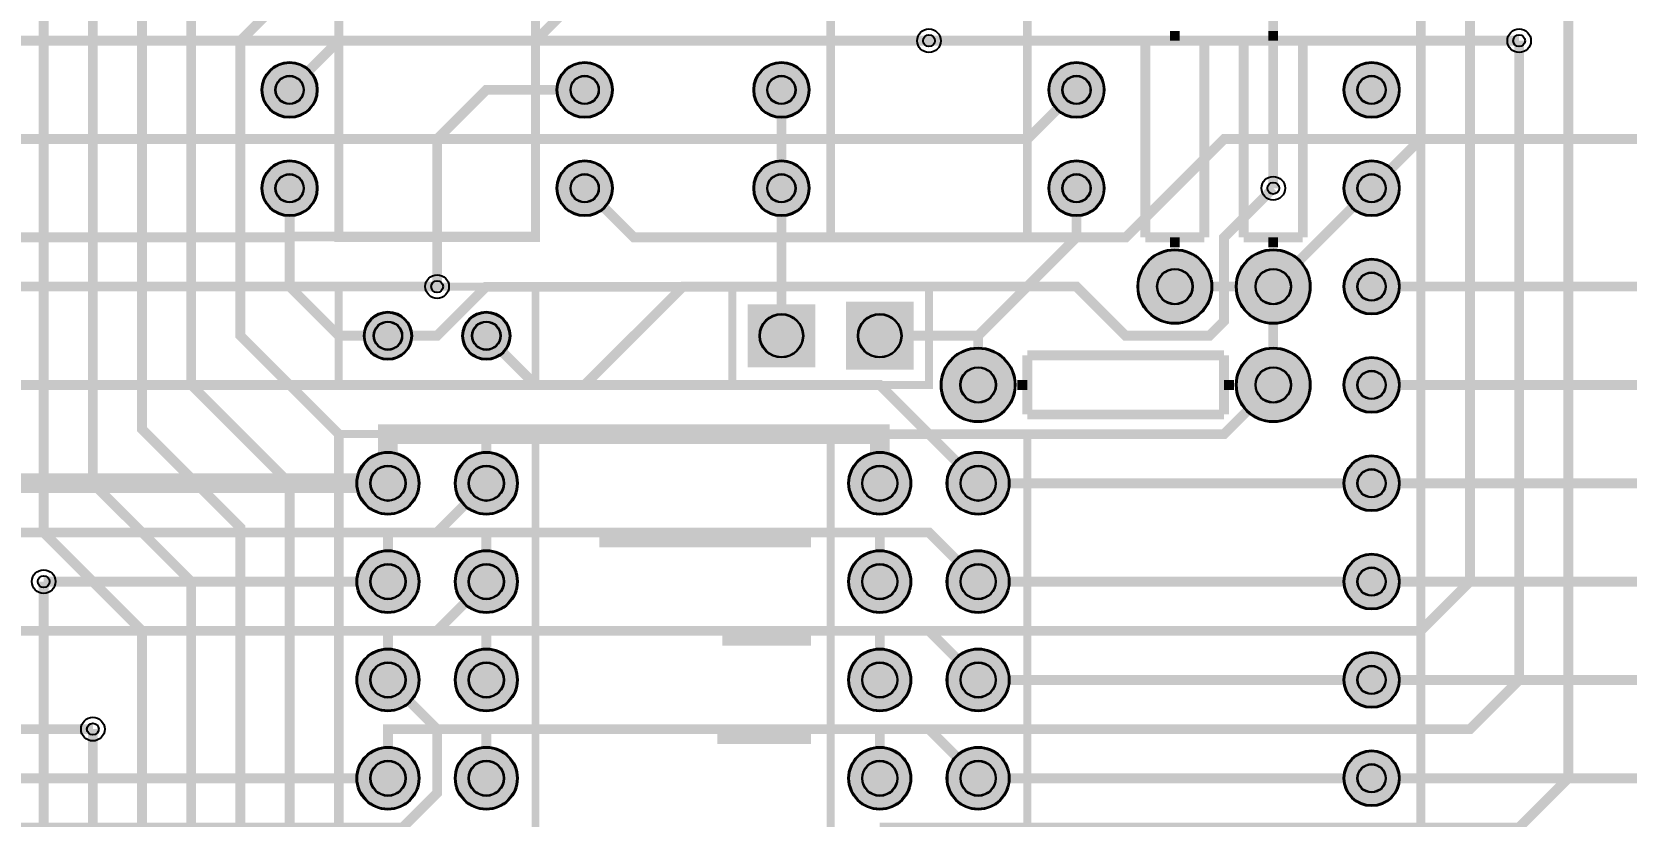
# Model space of a CAD drawing. Header units: millimetres. Extents: x 0 to 244, y -1 to 136.
# Drawn here: x 50.5 to 91.66, y 66.33 to 86.59 of the extents above; entities that cross this region are included whole.
import ezdxf

# ---------------------------------------------------------------- set-up
doc = ezdxf.new("R2010")
doc.units = ezdxf.units.MM
for name, color, linetype, true_color in [('BottomLayer', 7, 'Continuous', 0x0000ff), ('BottomSolderMaskLayer', 7, 'Continuous', 0xaa00ff), ('Hole', 7, 'Continuous', 0x222222), ('Multi-Layer', 7, 'Continuous', 0xc0c0c0), ('TopLayer', 7, 'Continuous', 0xff0000), ('TopSilkLayer', 7, 'Continuous', 0xffcc00), ('TopSolderMaskLayer', 7, 'Continuous', 0x800080)]:
    doc.layers.add(name, color=color, linetype=linetype, true_color=true_color)

msp = doc.modelspace()

# ---------------------------------------------------------------- hatches: boundary and pattern name
at = {"layer": 'BottomSolderMaskLayer'}
for points in [[(56.426, 85.09, 1), (57.874, 85.09, 1)], [(64.046, 85.09, 1), (65.494, 85.09, 1)], [(69.126, 85.09, 1), (70.574, 85.09, 1)], [(76.746, 85.09, 1), (78.194, 85.09, 1)], [(84.366, 85.09, 1), (85.814, 85.09, 1)], [(56.426, 82.55, 1), (57.874, 82.55, 1)], [(64.046, 82.55, 1), (65.494, 82.55, 1)], [(69.126, 82.55, 1), (70.574, 82.55, 1)], [(76.746, 82.55, 1), (78.194, 82.55, 1)], [(84.366, 82.55, 1), (85.814, 82.55, 1)], [(79.045, 80.01, 1), (80.975, 80.01, 1)], [(81.585, 80.01, 1), (83.515, 80.01, 1)], [(84.366, 80.01, 1), (85.814, 80.01, 1)], [(68.975, 79.553), (70.726, 79.553), (70.726, 77.927), (68.975, 77.927)], [(71.515, 79.616), (73.266, 79.616), (73.266, 77.865), (71.515, 77.865)], [(59.068, 78.74, 1), (60.312, 78.74, 1)], [(61.608, 78.74, 1), (62.852, 78.74, 1)], [(73.965, 77.47, 1), (75.895, 77.47, 1)], [(81.585, 77.47, 1), (83.515, 77.47, 1)], [(84.366, 77.47, 1), (85.814, 77.47, 1)], [(58.877, 74.93, 1), (60.503, 74.93, 1)], [(61.417, 74.93, 1), (63.043, 74.93, 1)], [(71.577, 74.93, 1), (73.203, 74.93, 1)], [(74.117, 74.93, 1), (75.743, 74.93, 1)], [(84.366, 74.93, 1), (85.814, 74.93, 1)], [(58.877, 72.39, 1), (60.503, 72.39, 1)], [(61.417, 72.39, 1), (63.043, 72.39, 1)], [(71.577, 72.39, 1), (73.203, 72.39, 1)], [(74.117, 72.39, 1), (75.743, 72.39, 1)], [(84.366, 72.39, 1), (85.814, 72.39, 1)], [(58.877, 69.85, 1), (60.503, 69.85, 1)], [(61.417, 69.85, 1), (63.043, 69.85, 1)], [(71.577, 69.85, 1), (73.203, 69.85, 1)], [(74.117, 69.85, 1), (75.743, 69.85, 1)], [(84.366, 69.85, 1), (85.814, 69.85, 1)], [(58.877, 67.31, 1), (60.503, 67.31, 1)], [(61.417, 67.31, 1), (63.043, 67.31, 1)], [(71.577, 67.31, 1), (73.203, 67.31, 1)], [(74.117, 67.31, 1), (75.743, 67.31, 1)], [(84.366, 67.31, 1), (85.814, 67.31, 1)]]:
    msp.add_hatch(color=256, dxfattribs=at).paths.add_polyline_path(points)
at = {"layer": 'Multi-Layer'}
for points in [[(56.452, 85.09, 1), (57.849, 85.09, 1)], [(64.072, 85.09, 1), (65.469, 85.09, 1)], [(69.152, 85.09, 1), (70.549, 85.09, 1)], [(76.772, 85.09, 1), (78.169, 85.09, 1)], [(84.392, 85.09, 1), (85.789, 85.09, 1)], [(56.452, 82.55, 1), (57.849, 82.55, 1)], [(64.072, 82.55, 1), (65.469, 82.55, 1)], [(69.152, 82.55, 1), (70.549, 82.55, 1)], [(76.772, 82.55, 1), (78.169, 82.55, 1)], [(84.392, 82.55, 1), (85.789, 82.55, 1)], [(79.07, 80.01, 1), (80.95, 80.01, 1)], [(81.61, 80.01, 1), (83.49, 80.01, 1)], [(84.392, 80.01, 1), (85.789, 80.01, 1)], [(69, 79.528), (70.7, 79.528), (70.7, 77.953), (69, 77.953)], [(71.54, 79.59), (73.24, 79.59), (73.24, 77.89), (71.54, 77.89)], [(59.093, 78.74, 1), (60.287, 78.74, 1)], [(61.633, 78.74, 1), (62.827, 78.74, 1)], [(73.99, 77.47, 1), (75.87, 77.47, 1)], [(81.61, 77.47, 1), (83.49, 77.47, 1)], [(84.392, 77.47, 1), (85.789, 77.47, 1)], [(58.903, 74.93, 1), (60.478, 74.93, 1)], [(61.443, 74.93, 1), (63.018, 74.93, 1)], [(71.603, 74.93, 1), (73.178, 74.93, 1)], [(74.143, 74.93, 1), (75.718, 74.93, 1)], [(84.392, 74.93, 1), (85.789, 74.93, 1)], [(58.903, 72.39, 1), (60.478, 72.39, 1)], [(61.443, 72.39, 1), (63.018, 72.39, 1)], [(71.603, 72.39, 1), (73.178, 72.39, 1)], [(74.143, 72.39, 1), (75.718, 72.39, 1)], [(84.392, 72.39, 1), (85.789, 72.39, 1)], [(58.903, 69.85, 1), (60.478, 69.85, 1)], [(61.443, 69.85, 1), (63.018, 69.85, 1)], [(71.603, 69.85, 1), (73.178, 69.85, 1)], [(74.143, 69.85, 1), (75.718, 69.85, 1)], [(84.392, 69.85, 1), (85.789, 69.85, 1)], [(58.903, 67.31, 1), (60.478, 67.31, 1)], [(61.443, 67.31, 1), (63.018, 67.31, 1)], [(71.603, 67.31, 1), (73.178, 67.31, 1)], [(74.143, 67.31, 1), (75.718, 67.31, 1)], [(84.392, 67.31, 1), (85.789, 67.31, 1)]]:
    msp.add_hatch(color=256, dxfattribs=at).paths.add_polyline_path(points)
at = {"layer": 'TopSolderMaskLayer'}
for points in [[(56.426, 85.09, 1), (57.874, 85.09, 1)], [(64.046, 85.09, 1), (65.494, 85.09, 1)], [(69.126, 85.09, 1), (70.574, 85.09, 1)], [(76.746, 85.09, 1), (78.194, 85.09, 1)], [(84.366, 85.09, 1), (85.814, 85.09, 1)], [(56.426, 82.55, 1), (57.874, 82.55, 1)], [(64.046, 82.55, 1), (65.494, 82.55, 1)], [(69.126, 82.55, 1), (70.574, 82.55, 1)], [(76.746, 82.55, 1), (78.194, 82.55, 1)], [(84.366, 82.55, 1), (85.814, 82.55, 1)], [(79.045, 80.01, 1), (80.975, 80.01, 1)], [(81.585, 80.01, 1), (83.515, 80.01, 1)], [(84.366, 80.01, 1), (85.814, 80.01, 1)], [(68.975, 79.553), (70.726, 79.553), (70.726, 77.927), (68.975, 77.927)], [(71.515, 79.616), (73.266, 79.616), (73.266, 77.865), (71.515, 77.865)], [(59.068, 78.74, 1), (60.312, 78.74, 1)], [(61.608, 78.74, 1), (62.852, 78.74, 1)], [(73.965, 77.47, 1), (75.895, 77.47, 1)], [(81.585, 77.47, 1), (83.515, 77.47, 1)], [(84.366, 77.47, 1), (85.814, 77.47, 1)], [(58.877, 74.93, 1), (60.503, 74.93, 1)], [(61.417, 74.93, 1), (63.043, 74.93, 1)], [(71.577, 74.93, 1), (73.203, 74.93, 1)], [(74.117, 74.93, 1), (75.743, 74.93, 1)], [(84.366, 74.93, 1), (85.814, 74.93, 1)], [(58.877, 72.39, 1), (60.503, 72.39, 1)], [(61.417, 72.39, 1), (63.043, 72.39, 1)], [(71.577, 72.39, 1), (73.203, 72.39, 1)], [(74.117, 72.39, 1), (75.743, 72.39, 1)], [(84.366, 72.39, 1), (85.814, 72.39, 1)], [(58.877, 69.85, 1), (60.503, 69.85, 1)], [(61.417, 69.85, 1), (63.043, 69.85, 1)], [(71.577, 69.85, 1), (73.203, 69.85, 1)], [(74.117, 69.85, 1), (75.743, 69.85, 1)], [(84.366, 69.85, 1), (85.814, 69.85, 1)], [(58.877, 67.31, 1), (60.503, 67.31, 1)], [(61.417, 67.31, 1), (63.043, 67.31, 1)], [(71.577, 67.31, 1), (73.203, 67.31, 1)], [(74.117, 67.31, 1), (75.743, 67.31, 1)], [(84.366, 67.31, 1), (85.814, 67.31, 1)]]:
    msp.add_hatch(color=256, dxfattribs=at).paths.add_polyline_path(points)

# ---------------------------------------------------------------- linework, layer by layer
at = {"layer": 'BottomLayer'}
for points, const_width in [([(46.99, 86.36), (63.5, 86.36), (64.77, 87.63)], 0.254), ([(88.9, 86.36), (73.66, 86.36)], 0.254), ([(44.45, 83.82), (76.2, 83.82), (77.47, 85.09)], 0.254), ([(64.77, 82.55), (66.04, 81.28), (78.74, 81.28), (81.28, 83.82), (97.79, 83.82)], 0.254), ([(41.91, 80.528), (42.662, 81.28), (57.15, 81.28), (57.15, 82.55)], 0.254), ([(82.55, 82.55), (81.28, 81.28), (81.28, 79.121), (80.899, 78.74), (78.74, 78.74), (77.47, 80.01), (67.31, 80.01), (64.77, 77.47), (48.895, 77.47), (48.26, 76.835)], 0.254), ([(63.482, 81.303), (57.15, 81.303), (57.15, 82.55)], 0.254), ([(60.96, 80.01), (45.72, 80.01), (41.91, 76.2)], 0.254), ([(85.09, 80.01), (97.79, 80.01), (99.06, 78.74), (101.6, 78.74), (101.6, 58.42), (104.14, 55.88), (104.14, 39.37), (101.6, 36.83), (101.6, 22.479), (100.711, 21.59), (86.36, 21.59), (85.09, 20.32)], 0.254), ([(59.69, 74.93), (46.99, 74.93), (46.355, 75.565), (46.355, 78.105), (46.99, 78.74), (48.26, 78.74)], 0.508), ([(85.09, 77.47), (97.79, 77.47), (99.06, 76.2)], 0.254), ([(62.23, 74.93), (62.23, 76.2), (73.66, 76.2), (74.93, 74.93)], 0.254), ([(24.13, 73.66), (60.96, 73.66), (62.23, 74.93)], 0.254), ([(74.93, 74.93), (85.09, 74.93)], 0.254), ([(85.09, 74.93), (96.52, 74.93), (97.79, 73.66), (97.79, 25.4)], 0.254), ([(62.23, 72.39), (62.23, 73.66), (73.66, 73.66), (74.93, 72.39)], 0.254), ([(24.13, 71.12), (25.4, 72.39), (45.72, 72.39), (46.99, 71.12), (60.96, 71.12), (62.23, 72.39)], 0.254), ([(50.8, 72.39), (59.69, 72.39)], 0.254), ([(74.93, 72.39), (85.09, 72.39)], 0.254), ([(85.09, 72.39), (95.25, 72.39), (96.52, 71.12), (96.52, 27.94)], 0.254), ([(52.07, 68.58), (46.99, 68.58), (44.45, 71.12), (38.1, 71.12)], 0.254), ([(62.23, 69.85), (62.23, 71.12), (73.66, 71.12), (74.93, 69.85)], 0.254), ([(46.99, 41.91), (46.99, 41.91), (46.99, 64.77), (48.26, 66.04), (60.071, 66.04), (60.96, 66.929), (60.96, 68.58), (59.69, 69.85)], 0.254), ([(74.93, 69.85), (85.09, 69.85)], 0.254), ([(85.09, 69.85), (93.98, 69.85), (95.25, 68.58), (95.25, 30.48)], 0.254), ([(62.23, 67.31), (62.23, 68.58), (73.66, 68.58), (74.93, 67.31)], 0.254), ([(43.18, 41.91), (43.18, 64.77), (45.72, 67.31), (59.69, 67.31)], 0.254), ([(74.93, 67.31), (85.09, 67.31)], 0.254), ([(85.09, 67.31), (92.71, 67.31), (93.98, 66.04), (93.98, 33.02)], 0.254)]:
    msp.add_lwpolyline(points, dxfattribs=dict(at, const_width=const_width))
at = {"layer": 'BottomSolderMaskLayer'}
for centre, radius in [((57.15, 85.09), 0.724), ((64.77, 85.09), 0.724), ((69.85, 85.09), 0.724), ((77.47, 85.09), 0.724), ((85.09, 85.09), 0.724), ((57.15, 85.09), 0.369), ((64.77, 85.09), 0.369), ((69.85, 85.09), 0.369), ((77.47, 85.09), 0.369), ((85.09, 85.09), 0.369), ((57.15, 82.55), 0.724), ((64.77, 82.55), 0.724), ((69.85, 82.55), 0.724), ((77.47, 82.55), 0.724), ((85.09, 82.55), 0.724), ((57.15, 82.55), 0.369), ((64.77, 82.55), 0.369), ((69.85, 82.55), 0.369), ((77.47, 82.55), 0.369), ((85.09, 82.55), 0.369), ((80.01, 80.01), 0.965), ((82.55, 80.01), 0.965), ((85.09, 80.01), 0.724), ((80.01, 80.01), 0.462), ((82.55, 80.01), 0.462), ((85.09, 80.01), 0.369), ((59.69, 78.74), 0.622), ((59.69, 78.74), 0.371), ((62.23, 78.74), 0.622), ((62.23, 78.74), 0.371), ((69.85, 78.74), 0.566), ((72.39, 78.74), 0.566), ((74.93, 77.47), 0.965), ((82.55, 77.47), 0.965), ((74.93, 77.47), 0.462), ((82.55, 77.47), 0.462), ((85.09, 77.47), 0.724), ((85.09, 77.47), 0.369), ((59.69, 74.93), 0.813), ((59.69, 74.93), 0.459), ((62.23, 74.93), 0.813), ((62.23, 74.93), 0.459), ((72.39, 74.93), 0.813), ((72.39, 74.93), 0.459), ((74.93, 74.93), 0.813), ((74.93, 74.93), 0.459), ((85.09, 74.93), 0.724), ((85.09, 74.93), 0.369), ((59.69, 72.39), 0.813), ((62.23, 72.39), 0.813), ((72.39, 72.39), 0.813), ((74.93, 72.39), 0.813), ((85.09, 72.39), 0.724), ((59.69, 72.39), 0.459), ((62.23, 72.39), 0.459), ((72.39, 72.39), 0.459), ((74.93, 72.39), 0.459), ((85.09, 72.39), 0.369), ((59.69, 69.85), 0.813), ((62.23, 69.85), 0.813), ((72.39, 69.85), 0.813), ((74.93, 69.85), 0.813), ((85.09, 69.85), 0.724), ((59.69, 69.85), 0.459), ((62.23, 69.85), 0.459), ((72.39, 69.85), 0.459), ((74.93, 69.85), 0.459), ((85.09, 69.85), 0.369), ((59.69, 67.31), 0.813), ((62.23, 67.31), 0.813), ((72.39, 67.31), 0.813), ((74.93, 67.31), 0.813), ((85.09, 67.31), 0.724), ((59.69, 67.31), 0.459), ((62.23, 67.31), 0.459), ((72.39, 67.31), 0.459), ((74.93, 67.31), 0.459), ((85.09, 67.31), 0.369)]:
    msp.add_circle(centre, radius, dxfattribs=at)
at = {"layer": 'Hole'}
for centre in [(73.66, 86.36), (88.9, 86.36), (82.55, 82.55), (60.96, 80.01), (50.8, 72.39), (52.07, 68.58)]:
    msp.add_circle(centre, 0.152, dxfattribs=at)
at = {"layer": 'Multi-Layer'}
for centre, radius in [((73.66, 86.36), 0.305), ((88.9, 86.36), 0.305), ((57.15, 85.09), 0.699), ((64.77, 85.09), 0.699), ((69.85, 85.09), 0.699), ((77.47, 85.09), 0.699), ((85.09, 85.09), 0.699), ((57.15, 85.09), 0.356), ((64.77, 85.09), 0.356), ((69.85, 85.09), 0.356), ((77.47, 85.09), 0.356), ((85.09, 85.09), 0.356), ((57.15, 82.55), 0.699), ((64.77, 82.55), 0.699), ((69.85, 82.55), 0.699), ((77.47, 82.55), 0.699), ((85.09, 82.55), 0.699), ((57.15, 82.55), 0.356), ((64.77, 82.55), 0.356), ((69.85, 82.55), 0.356), ((77.47, 82.55), 0.356), ((82.55, 82.55), 0.305), ((85.09, 82.55), 0.356), ((80.01, 80.01), 0.94), ((82.55, 80.01), 0.94), ((85.09, 80.01), 0.699), ((60.96, 80.01), 0.305), ((80.01, 80.01), 0.45), ((82.55, 80.01), 0.45), ((85.09, 80.01), 0.356), ((59.69, 78.74), 0.597), ((59.69, 78.74), 0.356), ((62.23, 78.74), 0.597), ((62.23, 78.74), 0.356), ((69.85, 78.74), 0.55), ((72.39, 78.74), 0.55), ((74.93, 77.47), 0.94), ((82.55, 77.47), 0.94), ((74.93, 77.47), 0.45), ((82.55, 77.47), 0.45), ((85.09, 77.47), 0.699), ((85.09, 77.47), 0.356), ((59.69, 74.93), 0.787), ((59.69, 74.93), 0.445), ((62.23, 74.93), 0.787), ((62.23, 74.93), 0.445), ((72.39, 74.93), 0.787), ((72.39, 74.93), 0.445), ((74.93, 74.93), 0.787), ((74.93, 74.93), 0.445), ((85.09, 74.93), 0.699), ((85.09, 74.93), 0.356), ((59.69, 72.39), 0.787), ((62.23, 72.39), 0.787), ((72.39, 72.39), 0.787), ((74.93, 72.39), 0.787), ((85.09, 72.39), 0.699), ((50.8, 72.39), 0.305), ((59.69, 72.39), 0.445), ((62.23, 72.39), 0.445), ((72.39, 72.39), 0.445), ((74.93, 72.39), 0.445), ((85.09, 72.39), 0.356), ((59.69, 69.85), 0.787), ((62.23, 69.85), 0.787), ((72.39, 69.85), 0.787), ((74.93, 69.85), 0.787), ((85.09, 69.85), 0.699), ((59.69, 69.85), 0.445), ((62.23, 69.85), 0.445), ((72.39, 69.85), 0.445), ((74.93, 69.85), 0.445), ((85.09, 69.85), 0.356), ((52.07, 68.58), 0.305), ((59.69, 67.31), 0.787), ((62.23, 67.31), 0.787), ((72.39, 67.31), 0.787), ((74.93, 67.31), 0.787), ((85.09, 67.31), 0.699), ((59.69, 67.31), 0.445), ((62.23, 67.31), 0.445), ((72.39, 67.31), 0.445), ((74.93, 67.31), 0.445), ((85.09, 67.31), 0.356)]:
    msp.add_circle(centre, radius, dxfattribs=at)
at = {"layer": 'TopLayer'}
for points, const_width in [([(57.15, 100.33), (52.07, 100.33), (50.8, 99.06), (50.8, 73.66), (53.34, 71.12), (53.34, 62.23)], 0.254), ([(57.15, 97.79), (53.34, 97.79), (52.07, 96.52), (52.07, 74.93), (54.61, 72.39), (54.61, 58.42)], 0.254), ([(72.39, 66.04), (88.9, 66.04), (90.17, 67.31), (90.17, 96.52), (88.9, 97.79), (85.09, 97.79)], 0.254), ([(57.15, 95.25), (54.61, 95.25), (53.34, 93.98), (53.34, 76.327), (55.88, 73.787), (55.88, 54.61)], 0.254), ([(72.39, 71.12), (86.36, 71.12), (87.63, 72.39), (87.63, 91.44), (86.36, 92.71), (85.09, 92.71)], 0.254), ([(57.15, 90.17), (55.88, 90.17), (54.61, 88.9), (54.61, 77.47), (57.15, 74.93), (57.15, 48.26)], 0.254), ([(85.09, 82.55), (86.36, 83.82), (86.36, 88.138), (85.598, 88.9), (83.82, 88.9), (82.55, 90.17)], 0.254), ([(57.15, 87.63), (55.88, 86.36), (55.88, 78.74), (58.42, 76.2), (58.42, 51.054), (59.182, 50.292), (61.341, 50.292), (62.23, 51.181), (62.23, 52.07)], 0.254), ([(82.55, 82.55), (82.55, 87.63)], 0.254), ([(57.15, 85.09), (58.42, 86.36), (73.66, 86.36)], 0.254), ([(72.39, 68.58), (87.63, 68.58), (88.9, 69.85), (88.9, 86.36)], 0.254), ([(60.96, 80.01), (60.96, 83.82), (62.23, 85.09), (64.77, 85.09)], 0.254), ([(69.85, 85.09), (69.85, 82.55)], 0.254), ([(59.69, 78.74), (58.42, 78.74), (57.15, 80.01), (57.15, 82.55)], 0.254), ([(69.85, 82.55), (69.85, 78.74)], 0.254), ([(72.39, 78.74), (74.93, 78.74), (77.47, 81.28), (77.47, 82.55)], 0.254), ([(82.55, 80.01), (85.09, 82.55)], 0.254), ([(59.69, 78.74), (60.96, 78.74), (62.225, 80.005), (69.85, 80.005)], 0.254), ([(80.01, 80.01), (82.55, 80.01)], 0.254), ([(82.55, 80.01), (82.55, 77.47)], 0.254), ([(62.23, 78.74), (63.5, 77.47), (72.39, 77.47), (73.66, 76.2), (81.28, 76.2), (82.55, 77.47)], 0.254), ([(72.39, 78.74), (74.93, 78.74), (74.93, 77.47)], 0.254), ([(59.69, 74.93), (59.69, 76.2), (72.39, 76.2), (72.39, 74.93)], 0.508), ([(59.69, 72.39), (59.69, 73.66), (72.39, 73.66), (72.39, 72.39)], 0.254), ([(50.8, 62.23), (50.8, 72.39)], 0.254), ([(59.69, 69.85), (59.69, 71.12), (72.39, 71.12), (72.39, 69.85)], 0.254), ([(52.07, 68.58), (52.07, 63.5)], 0.254), ([(59.69, 67.31), (59.69, 68.58), (72.39, 68.58), (72.39, 67.31)], 0.254)]:
    msp.add_lwpolyline(points, dxfattribs=dict(at, const_width=const_width))
at = {"layer": 'TopSilkLayer'}
for points, const_width in [([(58.42, 101.6), (58.42, 81.28), (63.5, 81.28), (63.5, 101.6), (58.42, 101.6)], 0.229), ([(71.12, 101.6), (71.12, 81.28), (76.2, 81.28), (76.2, 101.6), (71.12, 101.6)], 0.229), ([(86.36, 101.6), (86.36, 50.8), (99.06, 50.8), (99.06, 101.6), (86.36, 101.6)], 0.229), ([(63.498, 80.008), (58.418, 80.008), (58.418, 77.468), (63.498, 77.468), (63.498, 80.008)], 0.201), ([(63.5, 76.2), (63.5, 74.295), (63.5, 50.8), (58.42, 50.8), (58.42, 74.295), (58.42, 76.2), (63.5, 76.2)], 0.203), ([(76.2, 76.2), (76.2, 74.295), (76.2, 50.8), (71.12, 50.8), (71.12, 74.295), (71.12, 76.2), (76.2, 76.2)], 0.203)]:
    msp.add_lwpolyline(points, close=True, dxfattribs=dict(at, const_width=const_width))
for points, const_width in [([(79.248, 86.36), (80.01, 86.36)], 0.254), ([(79.248, 81.28), (79.248, 86.36)], 0.254), ([(80.01, 86.36), (80.01, 86.614)], 0.254), ([(80.01, 86.36), (80.772, 86.36)], 0.254), ([(80.772, 86.36), (80.772, 81.28)], 0.254), ([(81.788, 86.36), (82.55, 86.36)], 0.254), ([(81.788, 81.28), (81.788, 86.36)], 0.254), ([(82.55, 86.36), (82.55, 86.614)], 0.254), ([(82.55, 86.36), (83.312, 86.36)], 0.254), ([(83.312, 86.36), (83.312, 81.28)], 0.254), ([(80.01, 81.28), (79.248, 81.28)], 0.254), ([(80.01, 81.28), (80.01, 81.026)], 0.254), ([(80.772, 81.28), (80.01, 81.28)], 0.254), ([(82.55, 81.28), (81.788, 81.28)], 0.254), ([(82.55, 81.28), (82.55, 81.026)], 0.254), ([(83.312, 81.28), (82.55, 81.28)], 0.254), ([(73.66, 80.01), (73.66, 77.47), (68.58, 77.47), (68.58, 80.01), (70.485, 80.01)], 0.203), ([(73.66, 80.01), (70.485, 80.01)], 0.203), ([(76.2, 77.47), (76.2, 78.232)], 0.254), ([(76.2, 78.232), (81.28, 78.232)], 0.254), ([(81.28, 78.232), (81.28, 77.47)], 0.254), ([(76.2, 77.47), (75.946, 77.47)], 0.254), ([(76.2, 76.708), (76.2, 77.47)], 0.254), ([(81.28, 77.47), (81.534, 77.47)], 0.254), ([(81.28, 77.47), (81.28, 76.708)], 0.254), ([(81.28, 76.708), (76.2, 76.708)], 0.254), ([(70.612, 73.406), (65.151, 73.406)], 0.254), ([(70.612, 70.866), (68.326, 70.866)], 0.254), ([(70.612, 68.326), (68.199, 68.326)], 0.254)]:
    msp.add_lwpolyline(points, dxfattribs=dict(at, const_width=const_width))
at = {"layer": 'TopSolderMaskLayer'}
for centre, radius in [((57.15, 85.09), 0.724), ((64.77, 85.09), 0.724), ((69.85, 85.09), 0.724), ((77.47, 85.09), 0.724), ((85.09, 85.09), 0.724), ((57.15, 85.09), 0.369), ((64.77, 85.09), 0.369), ((69.85, 85.09), 0.369), ((77.47, 85.09), 0.369), ((85.09, 85.09), 0.369), ((57.15, 82.55), 0.724), ((64.77, 82.55), 0.724), ((69.85, 82.55), 0.724), ((77.47, 82.55), 0.724), ((85.09, 82.55), 0.724), ((57.15, 82.55), 0.369), ((64.77, 82.55), 0.369), ((69.85, 82.55), 0.369), ((77.47, 82.55), 0.369), ((85.09, 82.55), 0.369), ((80.01, 80.01), 0.965), ((82.55, 80.01), 0.965), ((85.09, 80.01), 0.724), ((80.01, 80.01), 0.462), ((82.55, 80.01), 0.462), ((85.09, 80.01), 0.369), ((59.69, 78.74), 0.622), ((59.69, 78.74), 0.371), ((62.23, 78.74), 0.622), ((62.23, 78.74), 0.371), ((69.85, 78.74), 0.566), ((72.39, 78.74), 0.566), ((74.93, 77.47), 0.965), ((82.55, 77.47), 0.965), ((74.93, 77.47), 0.462), ((82.55, 77.47), 0.462), ((85.09, 77.47), 0.724), ((85.09, 77.47), 0.369), ((59.69, 74.93), 0.813), ((59.69, 74.93), 0.459), ((62.23, 74.93), 0.813), ((62.23, 74.93), 0.459), ((72.39, 74.93), 0.813), ((72.39, 74.93), 0.459), ((74.93, 74.93), 0.813), ((74.93, 74.93), 0.459), ((85.09, 74.93), 0.724), ((85.09, 74.93), 0.369), ((59.69, 72.39), 0.813), ((62.23, 72.39), 0.813), ((72.39, 72.39), 0.813), ((74.93, 72.39), 0.813), ((85.09, 72.39), 0.724), ((59.69, 72.39), 0.459), ((62.23, 72.39), 0.459), ((72.39, 72.39), 0.459), ((74.93, 72.39), 0.459), ((85.09, 72.39), 0.369), ((59.69, 69.85), 0.813), ((62.23, 69.85), 0.813), ((72.39, 69.85), 0.813), ((74.93, 69.85), 0.813), ((85.09, 69.85), 0.724), ((59.69, 69.85), 0.459), ((62.23, 69.85), 0.459), ((72.39, 69.85), 0.459), ((74.93, 69.85), 0.459), ((85.09, 69.85), 0.369), ((59.69, 67.31), 0.813), ((62.23, 67.31), 0.813), ((72.39, 67.31), 0.813), ((74.93, 67.31), 0.813), ((85.09, 67.31), 0.724), ((59.69, 67.31), 0.459), ((62.23, 67.31), 0.459), ((72.39, 67.31), 0.459), ((74.93, 67.31), 0.459), ((85.09, 67.31), 0.369)]:
    msp.add_circle(centre, radius, dxfattribs=at)

doc.saveas('drawing.dxf')
